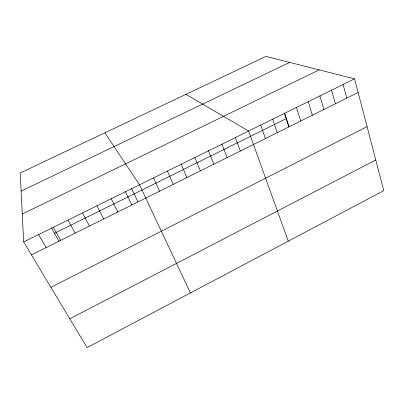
<?xml version="1.0" encoding="UTF-8"?>
<svg xmlns="http://www.w3.org/2000/svg" width="404" height="404" viewBox="0 0 404 404"><rect width="100%" height="100%" fill="white"/><g stroke="black" fill="none" stroke-linecap="round" stroke-linejoin="round"><path stroke-width="0.61" d="M69.796 318.796L375.781 159.979M50.914 287.33L367.064 126.654M31.451 254.889L358.121 92.465M23.664 241.915L354.555 78.836L383.8 190.627L87.077 347.597L23.664 241.915L20.2 172.988L265.882 56.403L354.555 78.836M54.444 233.3L286.178 118.695M22.265 214.014L319.175 69.887M21.109 191.107L289.612 62.408M185.946 94.339L248.627 131.042L288.274 241.163M104.894 132.8L139.531 184.81L190.42 292.925M38.542 234.583L46.122 247.596M51.338 227.836L58.893 241.148M53.303 227.311L60.681 240.355M67.948 220.089L75.129 233.174M82.482 212.928L89.471 226.043M96.91 205.818L103.702 218.968M111.221 198.763L117.827 211.943M125.432 191.759L131.845 204.969M131.502 188.335L137.966 201.833M153.525 177.917L159.575 191.183M167.413 171.069L173.286 184.365M181.199 164.276L186.895 177.598M194.885 157.53L200.404 170.882M208.368 150.46L213.817 164.216M221.953 144.188L227.129 157.595M235.34 137.592L240.345 151.025M260.706 125.088L265.403 138.567M272.71 119.175L277.26 132.669M284.638 113.297L289.037 126.816M284.335 113.034L288.83 126.826M296.48 107.459L300.738 120.993M308.247 101.662L312.363 115.216M319.938 95.9L323.912 109.474M331.553 90.173L335.391 103.767M343.092 84.487L346.794 98.096"/></g></svg>
